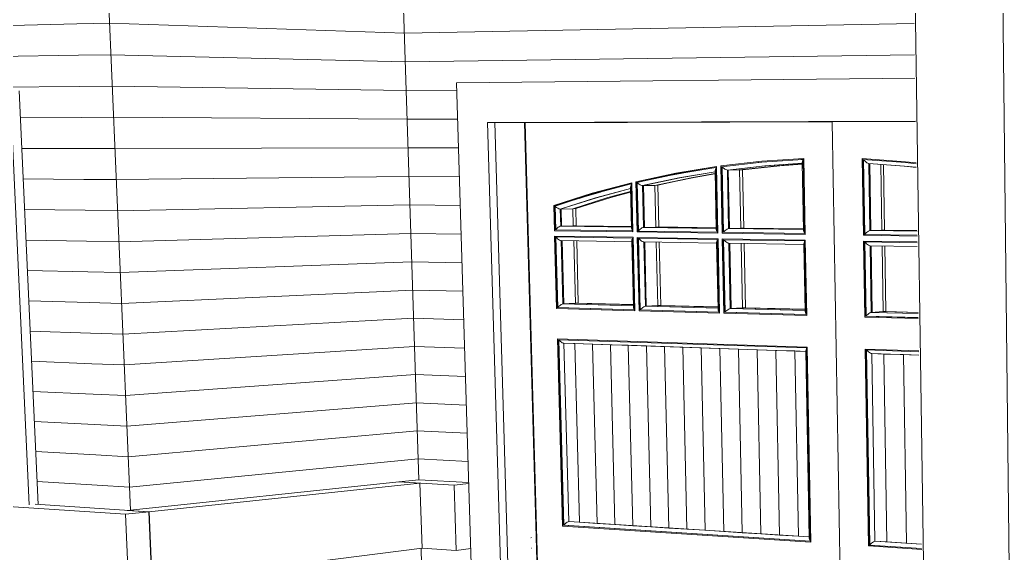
# Model space of a CAD drawing. Header units: inches. Extents: x 205 to 211, y -138 to -29.
# Drawn here: x 205.1005 to 205.4055, y -29.3927 to -29.2281 of the extents above; entities that cross this region are included whole.
import ezdxf

# ---------------------------------------------------------------- set-up
doc = ezdxf.new("R2010")
doc.units = ezdxf.units.IN
doc.header["$MEASUREMENT"] = 0
for name, color, linetype, lineweight in [('A-DOOR', 31, 'Continuous', 13), ('A-DOOR-GLAZ', 31, 'Continuous', 9), ('A-FLOR', 192, 'Continuous', 13), ('A-WALL', 113, 'Continuous', 13), ('A-WALL-PATT', 111, 'Continuous', 13), ('L-SITE-WALL', 31, 'Continuous', 13), ('Q-CASE', 31, 'Continuous', 9)]:
    doc.layers.add(name, color=color, linetype=linetype, lineweight=lineweight)

# ---------------------------------------------------------------- blocks, each defined once
blk = doc.blocks.new('FP_2-Looking North')
at = {"layer": 'A-WALL-PATT', "lineweight": 9}
for p, q in [((205.21908, -29.23227), (205.37623, -29.22933)), ((205.21937, -29.24115), (205.37637, -29.23898)), ((205.21965, -29.25), (205.23518, -29.24987)), ((205.21994, -29.25884), (205.23545, -29.25878)), ((205.22022, -29.26766), (205.23573, -29.26768)), ((205.22051, -29.27647), (205.236, -29.27656)), ((205.22079, -29.28525), (205.23627, -29.28542)), ((205.22108, -29.29402), (205.23654, -29.29427)), ((205.22136, -29.30277), (205.23681, -29.30309)), ((205.22164, -29.31151), (205.23708, -29.3119)), ((205.22192, -29.32022), (205.23735, -29.3207)), ((205.22221, -29.32892), (205.23762, -29.32947)), ((205.22249, -29.3376), (205.23789, -29.33822)), ((205.22277, -29.34627), (205.23816, -29.34696)), ((205.22305, -29.35492), (205.23842, -29.35568)), ((205.22333, -29.36355), (205.23869, -29.36439))]:
    blk.add_line(p, q, dxfattribs=at)
blk = doc.blocks.new('FP_6-Looking North')
at = {"layer": 'A-WALL-PATT', "lineweight": 9}
for p, q in [((205.1282, -29.22922), (205.21908, -29.23227)), ((205.12861, -29.23891), (205.21937, -29.24115)), ((205.12903, -29.24858), (205.21965, -29.25)), ((205.12944, -29.25822), (205.21994, -29.25884)), ((205.12985, -29.26784), (205.22022, -29.26766)), ((205.13026, -29.27745), (205.22051, -29.27647)), ((205.13067, -29.28703), (205.22079, -29.28525)), ((205.13107, -29.29659), (205.22108, -29.29402)), ((205.13148, -29.30613), (205.22136, -29.30277)), ((205.13189, -29.31565), (205.22164, -29.31151)), ((205.13229, -29.32515), (205.22192, -29.32022)), ((205.1327, -29.33462), (205.22221, -29.32892)), ((205.1331, -29.34408), (205.22249, -29.3376)), ((205.1335, -29.35352), (205.22277, -29.34627)), ((205.1339, -29.36294), (205.22305, -29.35492)), ((205.1343, -29.37233), (205.22333, -29.36355))]:
    blk.add_line(p, q, dxfattribs=at)
blk = doc.blocks.new('FP_8-Looking North')
at = {"layer": 'A-WALL-PATT', "lineweight": 9}
for p, q in [((205.11814, -29.22944), (205.1282, -29.22922)), ((205.11856, -29.23907), (205.12861, -29.23891)), ((205.11898, -29.24868), (205.12903, -29.24858)), ((205.1194, -29.25827), (205.12944, -29.25822)), ((205.11982, -29.26783), (205.12985, -29.26784)), ((205.12024, -29.27738), (205.13026, -29.27745)), ((205.12065, -29.2869), (205.13067, -29.28703)), ((205.12107, -29.29641), (205.13107, -29.29659)), ((205.12149, -29.30589), (205.13148, -29.30613)), ((205.1219, -29.31535), (205.13189, -29.31565)), ((205.12231, -29.3248), (205.13229, -29.32515)), ((205.12273, -29.33422), (205.13269, -29.33462)), ((205.12314, -29.34362), (205.1331, -29.34408)), ((205.12355, -29.353), (205.1335, -29.35352)), ((205.12396, -29.36237), (205.1339, -29.36294)), ((205.12437, -29.37171), (205.1343, -29.37233))]:
    blk.add_line(p, q, dxfattribs=at)
blk = doc.blocks.new('FP_30-Looking North')
at = {"layer": 'A-WALL-PATT', "lineweight": 9}
for p, q in [((204.91358, -29.38913), (204.91464, -29.38922)), ((204.91405, -29.38832), (204.91512, -29.3884)), ((204.91719, -29.38761), (204.91778, -29.39634)), ((204.91749, -29.38764), (204.91725, -29.38858)), ((204.9258, -29.38843), (204.92573, -29.38831)), ((204.9258, -29.38832), (204.92621, -29.3945)), ((204.91737, -29.39031), (204.91749, -29.39203)), ((204.91749, -29.39203), (204.91808, -29.39294)), ((204.91826, -29.39552), (204.9179, -29.39806)), ((204.91808, -29.39294), (204.91867, -29.39385)), ((204.91826, -29.39552), (204.93492, -29.39698)), ((204.92088, -29.39489), (204.91867, -29.39385)), ((204.92573, -29.39532), (204.92088, -29.39489)), ((204.92621, -29.3945), (204.92573, -29.39532)), ((204.92621, -29.3945), (204.92681, -29.39541)), ((204.93333, -29.39598), (204.92681, -29.39541)), ((204.93437, -29.3952), (204.93333, -29.39598)), ((204.93437, -29.3952), (204.93476, -29.39454)), ((204.91195, -29.39753), (204.91363, -29.39768)), ((204.91196, -29.39766), (204.91204, -29.39753)), ((204.91736, -29.39801), (204.91204, -29.39753)), ((204.91363, -29.39768), (204.9157, -29.39701)), ((204.9157, -29.39701), (204.9173, -29.39715)), ((204.9173, -29.39715), (204.91778, -29.39634)), ((204.91736, -29.39801), (204.91795, -29.39892)), ((204.9179, -29.39806), (204.91807, -29.40064)), ((204.92326, -29.39854), (204.92488, -29.39868)), ((204.9183, -29.40408), (204.91795, -29.39892)), ((204.91807, -29.40064), (204.91884, -29.40413)), ((204.91241, -29.40424), (204.91251, -29.40439)), ((204.91251, -29.40439), (204.91783, -29.40489)), ((204.91783, -29.40489), (204.9183, -29.40408)), ((204.91943, -29.40504), (204.91884, -29.40413)), ((204.92944, -29.40254), (204.93324, -29.40289)), ((205.09259, -29.40411), (205.09393, -29.40422)), ((205.09322, -29.4032), (205.09456, -29.40331)), ((205.09719, -29.40245), (205.09765, -29.41221)), ((205.09757, -29.40248), (205.09724, -29.40353)), ((205.10804, -29.40346), (205.10795, -29.40333)), ((205.10803, -29.40334), (205.10835, -29.41026)), ((204.91249, -29.40537), (204.91257, -29.40524)), ((204.91257, -29.40524), (204.93244, -29.40712)), ((204.91433, -29.40796), (204.91966, -29.40847)), ((204.91943, -29.40504), (204.93511, -29.40651)), ((204.93244, -29.40712), (204.93304, -29.40804)), ((204.93408, -29.40728), (204.93359, -29.40809)), ((204.93408, -29.40728), (204.93561, -29.40742)), ((204.93551, -29.40585), (204.93511, -29.40651)), ((205.09733, -29.40546), (205.09742, -29.40739)), ((205.09742, -29.40739), (205.09814, -29.40842)), ((204.91812, -29.40918), (204.91865, -29.40923)), ((204.92785, -29.41098), (204.93001, -29.41119)), ((204.93304, -29.40804), (204.93344, -29.41411)), ((204.93359, -29.40809), (204.93399, -29.41416)), ((205.09814, -29.40842), (205.09886, -29.40944)), ((205.10161, -29.41064), (205.09886, -29.40944)), ((205.10771, -29.41117), (205.10161, -29.41064)), ((205.10835, -29.41026), (205.10771, -29.41117)), ((205.10835, -29.41026), (205.10907, -29.41129)), ((204.91309, -29.41294), (204.913, -29.41279)), ((204.91302, -29.41306), (204.91309, -29.41294)), ((204.91309, -29.41294), (204.93296, -29.41492)), ((204.92813, -29.41529), (204.91309, -29.41294)), ((204.92736, -29.41179), (204.9279, -29.41184)), ((205.09077, -29.41352), (205.09238, -29.41366)), ((205.09707, -29.41408), (205.09077, -29.41352)), ((205.09238, -29.41366), (205.09501, -29.41294)), ((205.09501, -29.41294), (205.09702, -29.41312)), ((205.09702, -29.41312), (205.09765, -29.41221)), ((205.09828, -29.41131), (205.09774, -29.41414)), ((205.09828, -29.41131), (205.11794, -29.41303)), ((205.1173, -29.41201), (205.10907, -29.41129)), ((205.11788, -29.41163), (205.1173, -29.41201)), ((204.92024, -29.41706), (204.92078, -29.41711)), ((204.92813, -29.41529), (204.92873, -29.41621)), ((204.92908, -29.42138), (204.92873, -29.41621)), ((204.92927, -29.41627), (204.9289, -29.4188)), ((204.92927, -29.41627), (204.92976, -29.41546)), ((204.93618, -29.4161), (204.92976, -29.41546)), ((204.93344, -29.41411), (204.93296, -29.41492)), ((204.93399, -29.41416), (204.93459, -29.41508)), ((204.93459, -29.41508), (204.93614, -29.4155)), ((205.09707, -29.41408), (205.09779, -29.4151)), ((205.09774, -29.41414), (205.09788, -29.41703)), ((205.09806, -29.42088), (205.09779, -29.4151)), ((205.09788, -29.41703), (205.09873, -29.42094)), ((205.10449, -29.41475), (205.10653, -29.41493)), ((204.9187, -29.41775), (204.92352, -29.41824)), ((204.9289, -29.4188), (204.92913, -29.42224)), ((204.93113, -29.41988), (204.93167, -29.41994)), ((205.11216, -29.4193), (205.11696, -29.41974)), ((204.91352, -29.42047), (204.91362, -29.42062)), ((204.91359, -29.42146), (204.92865, -29.42305)), ((204.91362, -29.42062), (204.92859, -29.42219)), ((204.92375, -29.42168), (204.92643, -29.42196)), ((204.92908, -29.42138), (204.92859, -29.42219)), ((204.92865, -29.42305), (204.92925, -29.42397)), ((204.92913, -29.42225), (204.93008, -29.42833)), ((205.09114, -29.42119), (205.09743, -29.42178)), ((205.09119, -29.42214), (205.1158, -29.42447)), ((205.09743, -29.42178), (205.09806, -29.42088)), ((205.09945, -29.42197), (205.09873, -29.42094)), ((205.09945, -29.42197), (205.11842, -29.42375)), ((204.92953, -29.42827), (204.92925, -29.42397)), ((204.93522, -29.4246), (204.93631, -29.42472)), ((204.93637, -29.42558), (204.93681, -29.42563)), ((205.09293, -29.42517), (205.09963, -29.42582)), ((205.1158, -29.42447), (205.11653, -29.42551)), ((205.11653, -29.42551), (205.11684, -29.43231)), ((205.11786, -29.42467), (205.11722, -29.42557)), ((205.11722, -29.42557), (205.11753, -29.43237)), ((205.11786, -29.42467), (205.11846, -29.42472)), ((204.914, -29.42742), (204.92905, -29.42907)), ((204.91406, -29.42827), (204.92105, -29.42904)), ((204.92105, -29.42904), (204.92117, -29.43075)), ((204.92111, -29.4299), (204.92159, -29.4291)), ((204.92159, -29.4291), (204.9226, -29.42836)), ((204.9226, -29.42836), (204.93393, -29.42961)), ((204.92953, -29.42827), (204.92905, -29.42907)), ((204.93008, -29.42833), (204.93067, -29.42925)), ((204.93067, -29.42925), (204.93709, -29.42995)), ((205.09766, -29.42658), (205.09833, -29.42665)), ((205.10987, -29.42873), (205.1126, -29.42899)), ((204.92117, -29.43075), (204.92111, -29.4299)), ((204.9212, -29.43121), (204.92117, -29.43075)), ((204.92117, -29.43075), (204.9212, -29.43121)), ((204.93393, -29.42961), (204.93714, -29.43079)), ((205.0916, -29.43075), (205.1162, -29.43321)), ((205.11009, -29.43356), (205.0916, -29.43077)), ((205.10923, -29.42963), (205.10992, -29.42969)), ((205.11684, -29.43231), (205.1162, -29.43321)), ((205.11753, -29.43237), (205.11826, -29.43341)), ((205.10008, -29.43542), (205.10075, -29.43549)), ((205.11009, -29.43356), (205.11082, -29.43459)), ((205.11108, -29.44038), (205.11082, -29.43459)), ((205.1115, -29.43466), (205.11095, -29.43749)), ((205.1115, -29.43466), (205.11214, -29.43376)), ((205.1189, -29.43444), (205.11214, -29.43376)), ((205.11826, -29.43341), (205.11886, -29.43357)), ((204.9298, -29.43683), (204.9376, -29.43772)), ((204.92986, -29.43769), (204.93766, -29.43859)), ((205.09811, -29.43617), (205.10417, -29.43679)), ((205.11095, -29.43749), (205.11113, -29.44135)), ((205.09201, -29.43934), (205.11045, -29.44128)), ((205.09206, -29.4403), (205.11049, -29.44224)), ((205.10435, -29.44064), (205.10773, -29.44099)), ((205.11108, -29.44038), (205.11045, -29.44128)), ((205.11113, -29.44135), (205.11211, -29.44817)), ((205.11372, -29.43874), (205.1144, -29.43881)), ((205.11049, -29.44224), (205.11121, -29.44328)), ((205.11143, -29.44809), (205.11121, -29.44328)), ((205.11873, -29.44408), (205.11933, -29.44414)), ((205.09238, -29.44696), (205.1108, -29.44898)), ((205.09242, -29.44792), (205.10071, -29.44883)), ((205.10071, -29.44883), (205.1008, -29.45074)), ((205.10075, -29.44979), (205.10138, -29.4489)), ((205.1008, -29.45074), (205.10075, -29.44979)), ((205.10138, -29.4489), (205.10268, -29.44809)), ((205.10268, -29.44809), (205.11694, -29.44966)), ((205.11143, -29.44809), (205.1108, -29.44898)), ((205.11211, -29.44817), (205.11284, -29.44921)), ((205.11284, -29.44921), (205.11959, -29.44995)), ((205.11694, -29.44966), (205.11962, -29.45057)), ((205.0926, -29.45172), (205.10022, -29.45258)), ((205.09959, -29.45346), (205.09265, -29.45267)), ((205.09287, -29.45175), (205.09687, -29.4522)), ((205.09959, -29.45346), (205.10031, -29.45449)), ((205.10084, -29.4517), (205.10022, -29.45258)), ((205.10084, -29.4517), (205.1008, -29.45074)), ((205.1008, -29.45074), (205.10102, -29.45552)), ((205.09279, -29.45552), (205.09572, -29.45586)), ((205.10031, -29.45449), (205.10045, -29.4575)), ((205.10102, -29.45552), (205.10174, -29.45655)), ((205.10174, -29.45655), (205.11998, -29.45864)), ((205.10111, -29.45743), (205.10101, -29.45757)), ((205.10111, -29.45743), (205.12002, -29.45961))]:
    blk.add_line(p, q, dxfattribs=at)
blk = doc.blocks.new('FP_31-Looking North')
at = {"layer": 'A-WALL-PATT', "lineweight": 9}
for p, q in [((204.91724, -29.23377), (205.11814, -29.22944)), ((204.9178, -29.24225), (205.11856, -29.23907)), ((204.91836, -29.25071), (205.11898, -29.24868)), ((205.1007, -29.25835), (205.1194, -29.25827)), ((205.10113, -29.26781), (205.11982, -29.26783)), ((205.10156, -29.27725), (205.12024, -29.27738)), ((205.102, -29.28667), (205.12065, -29.2869)), ((205.10243, -29.29607), (205.12107, -29.29641)), ((205.10286, -29.30545), (205.12149, -29.30589)), ((205.10329, -29.3148), (205.1219, -29.31535)), ((205.10372, -29.32414), (205.12231, -29.3248)), ((205.10414, -29.33346), (205.12273, -29.33422)), ((205.10457, -29.34276), (205.12314, -29.34362)), ((205.105, -29.35204), (205.12355, -29.353)), ((205.10542, -29.3613), (205.12396, -29.36237)), ((205.10584, -29.37054), (205.12437, -29.37171))]:
    blk.add_line(p, q, dxfattribs=at)

msp = doc.modelspace()

# ---------------------------------------------------------------- linework, layer by layer
at = {"layer": 'A-DOOR'}
for p, q in [((205.37648, -29.24614), (205.23514, -29.24757)), ((205.23514, -29.24757), (205.24114, -29.44365)), ((205.10342, -29.37774), (205.09752, -29.25001)), ((205.10617, -29.37761), (205.10032, -29.25005)), ((205.24469, -29.25985), (205.37668, -29.25942)), ((205.25014, -29.44454), (205.24469, -29.25985)), ((205.24698, -29.25986), (205.24469, -29.25985)), ((205.37667, -29.25944), (205.24698, -29.25986)), ((205.25238, -29.44412), (205.24698, -29.25986))]:
    msp.add_line(p, q, dxfattribs=at)
at = {"layer": 'A-DOOR', "lineweight": 9}
for p, q in [((205.35096, -29.25961), (205.25626, -29.25991)), ((205.25626, -29.25991), (205.26142, -29.44245)), ((205.37662, -29.25953), (205.35096, -29.25961)), ((205.35432, -29.45145), (205.35096, -29.25961)), ((205.35096, -29.25961), (205.35432, -29.45145)), ((205.3131, -29.27404), (205.31506, -29.27375)), ((205.31506, -29.27372), (205.31549, -29.29367)), ((205.31572, -29.29396), (205.31528, -29.2734)), ((205.31528, -29.27343), (205.31572, -29.29396)), ((205.31705, -29.29398), (205.3166, -29.27322)), ((205.31705, -29.29398), (205.3166, -29.27322)), ((205.31701, -29.27347), (205.31683, -29.27347)), ((205.31683, -29.27347), (205.31726, -29.29369)), ((205.31701, -29.27347), (205.3185, -29.27327)), ((205.31744, -29.29369), (205.31701, -29.27347)), ((205.32808, -29.27219), (205.33053, -29.27196)), ((205.34125, -29.27123), (205.34199, -29.27119)), ((205.34214, -29.29314), (205.34175, -29.27213)), ((205.34199, -29.27119), (205.34242, -29.29407)), ((205.34222, -29.27089), (205.34265, -29.29436)), ((205.34265, -29.29436), (205.34222, -29.27089)), ((205.36058, -29.29463), (205.36019, -29.27094)), ((205.36019, -29.27094), (205.36058, -29.29463)), ((205.3608, -29.29434), (205.36042, -29.27124)), ((205.36098, -29.29434), (205.3606, -29.27125)), ((205.36225, -29.27245), (205.36259, -29.29316)), ((205.36259, -29.29316), (205.36225, -29.27245)), ((205.36626, -29.29305), (205.36594, -29.27271)), ((205.36594, -29.27271), (205.36626, -29.29305)), ((205.36681, -29.27277), (205.36713, -29.29302)), ((205.30082, -29.27617), (205.30468, -29.27544)), ((205.31524, -29.29277), (205.31484, -29.27471)), ((205.31865, -29.2745), (205.32242, -29.27446)), ((205.31903, -29.29254), (205.31865, -29.2745)), ((205.31903, -29.29254), (205.31865, -29.2745)), ((205.32242, -29.27446), (205.32332, -29.27445)), ((205.3228, -29.29243), (205.32242, -29.27446)), ((205.32242, -29.27446), (205.3228, -29.29243)), ((205.32332, -29.27445), (205.32369, -29.2924)), ((205.28896, -29.27879), (205.28587, -29.27956)), ((205.28908, -29.29241), (205.28877, -29.27978)), ((205.28896, -29.27875), (205.28932, -29.29328)), ((205.28954, -29.29356), (205.28917, -29.27841)), ((205.28917, -29.27849), (205.28954, -29.29356)), ((205.29083, -29.29358), (205.29045, -29.2781)), ((205.29083, -29.29358), (205.29045, -29.27813)), ((205.29086, -29.27833), (205.29067, -29.27834)), ((205.29067, -29.27834), (205.29104, -29.2933)), ((205.29086, -29.27833), (205.29351, -29.27772)), ((205.29122, -29.2933), (205.29086, -29.27833)), ((205.29248, -29.27927), (205.29631, -29.27921)), ((205.29279, -29.29217), (205.29248, -29.27927)), ((205.29279, -29.29217), (205.29248, -29.27927)), ((205.29631, -29.27921), (205.29722, -29.2792)), ((205.29661, -29.29206), (205.29631, -29.27921)), ((205.29631, -29.27921), (205.29661, -29.29206)), ((205.30283, -29.27795), (205.29722, -29.2792)), ((205.29722, -29.2792), (205.29752, -29.29203)), ((205.26533, -29.2932), (205.26512, -29.28545)), ((205.26533, -29.2932), (205.26512, -29.28553)), ((205.26552, -29.28566), (205.26534, -29.28567)), ((205.26534, -29.28567), (205.26553, -29.29292)), ((205.26924, -29.28442), (205.26552, -29.28566)), ((205.26552, -29.28566), (205.26572, -29.29292)), ((205.26713, -29.28651), (205.27101, -29.28642)), ((205.26727, -29.2918), (205.26713, -29.28651)), ((205.26727, -29.2918), (205.26713, -29.28651)), ((205.27101, -29.28642), (205.27193, -29.2864)), ((205.27115, -29.2917), (205.27101, -29.28642)), ((205.27101, -29.28642), (205.27115, -29.2917)), ((205.27193, -29.2864), (205.27207, -29.29167)), ((205.26727, -29.2918), (205.27115, -29.2917)), ((205.26727, -29.2918), (205.28907, -29.29211)), ((205.28907, -29.29211), (205.26727, -29.2918)), ((205.27115, -29.2917), (205.27207, -29.29167)), ((205.28904, -29.29195), (205.27115, -29.2917)), ((205.27115, -29.2917), (205.28904, -29.29195)), ((205.27207, -29.29167), (205.28903, -29.29191)), ((205.29279, -29.29217), (205.29661, -29.29206)), ((205.29661, -29.29206), (205.29752, -29.29203)), ((205.3152, -29.29232), (205.29661, -29.29206)), ((205.29661, -29.29206), (205.3152, -29.29232)), ((205.29752, -29.29203), (205.31519, -29.29228)), ((205.28954, -29.29356), (205.26533, -29.2932)), ((205.26533, -29.2932), (205.28954, -29.29356)), ((205.26538, -29.29486), (205.28958, -29.29524)), ((205.26599, -29.31719), (205.26538, -29.29486)), ((205.26599, -29.31719), (205.26538, -29.29486)), ((205.26538, -29.29486), (205.28958, -29.29524)), ((205.28932, -29.29328), (205.26553, -29.29292)), ((205.26553, -29.29292), (205.26572, -29.29292)), ((205.31572, -29.29396), (205.29083, -29.29358)), ((205.29083, -29.29358), (205.31572, -29.29396)), ((205.31549, -29.29367), (205.29104, -29.2933)), ((205.29104, -29.2933), (205.29122, -29.2933)), ((205.29279, -29.29217), (205.31523, -29.29249)), ((205.31523, -29.29249), (205.29279, -29.29217)), ((205.34265, -29.29436), (205.31705, -29.29398)), ((205.31705, -29.29398), (205.34265, -29.29436)), ((205.34242, -29.29407), (205.31726, -29.29369)), ((205.31726, -29.29369), (205.31744, -29.29369)), ((205.31903, -29.29254), (205.3228, -29.29243)), ((205.31903, -29.29254), (205.34214, -29.29287)), ((205.34214, -29.29287), (205.31903, -29.29254)), ((205.3228, -29.29243), (205.32369, -29.2924)), ((205.34211, -29.2927), (205.3228, -29.29243)), ((205.3228, -29.29243), (205.34211, -29.2927)), ((205.32369, -29.2924), (205.3421, -29.29266)), ((205.37714, -29.29488), (205.36058, -29.29463)), ((205.36058, -29.29463), (205.37714, -29.29488)), ((205.37713, -29.29459), (205.3608, -29.29434)), ((205.3608, -29.29434), (205.36098, -29.29434)), ((205.36259, -29.29316), (205.36626, -29.29305)), ((205.36259, -29.29316), (205.37711, -29.29337)), ((205.37711, -29.29337), (205.36259, -29.29316)), ((205.36626, -29.29305), (205.36713, -29.29302)), ((205.37709, -29.2932), (205.36626, -29.29305)), ((205.36626, -29.29305), (205.37709, -29.2932)), ((205.36713, -29.29302), (205.37709, -29.29316)), ((205.26559, -29.29514), (205.26619, -29.31692)), ((205.28937, -29.29552), (205.26559, -29.29514)), ((205.26578, -29.29514), (205.26637, -29.31691)), ((205.28919, -29.29659), (205.26737, -29.29623)), ((205.26792, -29.31579), (205.26739, -29.29623)), ((205.28918, -29.29659), (205.26739, -29.29623)), ((205.26792, -29.31579), (205.26739, -29.29623)), ((205.26739, -29.29623), (205.28918, -29.29659)), ((205.27179, -29.31559), (205.27127, -29.29627)), ((205.27127, -29.29627), (205.27179, -29.31559)), ((205.27219, -29.29628), (205.2727, -29.31554)), ((205.28968, -29.3167), (205.28918, -29.29634)), ((205.28991, -29.31758), (205.28937, -29.29552)), ((205.28958, -29.29524), (205.29013, -29.31787)), ((205.28958, -29.29524), (205.29013, -29.31787)), ((205.29142, -29.3179), (205.29087, -29.29526)), ((205.29087, -29.29526), (205.31576, -29.29566)), ((205.29142, -29.3179), (205.29087, -29.29526)), ((205.29087, -29.29526), (205.31576, -29.29566)), ((205.29109, -29.29555), (205.29163, -29.31763)), ((205.31554, -29.29594), (205.29109, -29.29555)), ((205.29128, -29.29555), (205.29181, -29.31762)), ((205.31533, -29.29703), (205.29288, -29.29665)), ((205.29338, -29.31649), (205.2929, -29.29665)), ((205.31533, -29.29703), (205.2929, -29.29665)), ((205.29338, -29.31649), (205.2929, -29.29665)), ((205.2929, -29.29665), (205.31533, -29.29703)), ((205.29719, -29.31628), (205.29672, -29.2967)), ((205.29672, -29.2967), (205.29719, -29.31628)), ((205.29763, -29.29671), (205.29809, -29.31623)), ((205.31577, -29.3174), (205.31532, -29.29679)), ((205.31602, -29.31832), (205.31554, -29.29594)), ((205.31576, -29.29566), (205.31625, -29.3186)), ((205.31576, -29.29566), (205.31625, -29.3186)), ((205.31758, -29.31864), (205.31708, -29.29568)), ((205.31708, -29.29568), (205.34268, -29.29609)), ((205.31758, -29.31864), (205.31708, -29.29568)), ((205.31708, -29.29568), (205.34268, -29.29609)), ((205.31731, -29.29597), (205.31779, -29.31837)), ((205.34246, -29.29637), (205.31731, -29.29597)), ((205.31749, -29.29597), (205.31797, -29.31835)), ((205.34222, -29.29748), (205.3191, -29.29709)), ((205.31955, -29.31721), (205.31912, -29.29709)), ((205.34221, -29.29747), (205.31912, -29.29709)), ((205.31955, -29.31721), (205.31912, -29.29709)), ((205.31912, -29.29709), (205.34221, -29.29747)), ((205.32331, -29.31699), (205.32289, -29.29713)), ((205.32289, -29.29713), (205.32331, -29.31699)), ((205.32379, -29.29714), (205.3242, -29.31694)), ((205.34222, -29.29746), (205.34221, -29.29725)), ((205.3426, -29.31812), (205.34222, -29.29748)), ((205.34288, -29.31907), (205.34246, -29.29637)), ((205.34268, -29.29609), (205.34311, -29.31936)), ((205.34268, -29.29609), (205.34311, -29.31936)), ((205.3606, -29.29638), (205.37716, -29.29664)), ((205.36099, -29.31987), (205.3606, -29.29638)), ((205.36099, -29.31987), (205.3606, -29.29638)), ((205.3606, -29.29638), (205.37716, -29.29664)), ((205.36084, -29.29667), (205.36122, -29.31958)), ((205.37717, -29.29693), (205.36084, -29.29667)), ((205.36102, -29.29667), (205.36139, -29.31957)), ((205.37718, -29.29806), (205.36265, -29.29782)), ((205.363, -29.3184), (205.36267, -29.29782)), ((205.37718, -29.29806), (205.36267, -29.29782)), ((205.363, -29.3184), (205.36267, -29.29782)), ((205.36267, -29.29782), (205.37718, -29.29806)), ((205.36666, -29.31817), (205.36634, -29.29786)), ((205.36634, -29.29786), (205.36666, -29.31817)), ((205.3672, -29.29787), (205.36752, -29.31812)), ((205.26792, -29.31579), (205.27179, -29.31559)), ((205.28967, -29.31639), (205.26792, -29.31579)), ((205.28967, -29.31639), (205.26792, -29.31579)), ((205.27179, -29.31559), (205.2727, -29.31554)), ((205.28963, -29.31607), (205.27179, -29.31559)), ((205.27179, -29.31559), (205.28963, -29.31607)), ((205.2727, -29.31554), (205.28963, -29.316)), ((205.29719, -29.31628), (205.29338, -29.31649)), ((205.29809, -29.31623), (205.29719, -29.31628)), ((205.31573, -29.31678), (205.29719, -29.31628)), ((205.29719, -29.31628), (205.31573, -29.31678)), ((205.29809, -29.31623), (205.31572, -29.31671)), ((205.29013, -29.31787), (205.26599, -29.31719)), ((205.29013, -29.31787), (205.26599, -29.31719)), ((205.26637, -29.31691), (205.26619, -29.31692)), ((205.26619, -29.31692), (205.28991, -29.31758)), ((205.26637, -29.31691), (205.28991, -29.31757)), ((205.31625, -29.3186), (205.29142, -29.3179)), ((205.31625, -29.3186), (205.29142, -29.3179)), ((205.29181, -29.31762), (205.29163, -29.31763)), ((205.29163, -29.31763), (205.31602, -29.31832)), ((205.29181, -29.31762), (205.31602, -29.3183)), ((205.31576, -29.3171), (205.29338, -29.31649)), ((205.31576, -29.3171), (205.29338, -29.31649)), ((205.34311, -29.31936), (205.31758, -29.31864)), ((205.34311, -29.31936), (205.31758, -29.31864)), ((205.31797, -29.31835), (205.31779, -29.31837)), ((205.31779, -29.31837), (205.34288, -29.31907)), ((205.31797, -29.31835), (205.34288, -29.31905)), ((205.31955, -29.31721), (205.32331, -29.31699)), ((205.3426, -29.31784), (205.31955, -29.31721)), ((205.3426, -29.31784), (205.31955, -29.31721)), ((205.32331, -29.31699), (205.3242, -29.31694)), ((205.34257, -29.31751), (205.32331, -29.31699)), ((205.32331, -29.31699), (205.34257, -29.31751)), ((205.3242, -29.31694), (205.34257, -29.31744)), ((205.36666, -29.31817), (205.363, -29.3184)), ((205.37748, -29.31879), (205.363, -29.3184)), ((205.37748, -29.31879), (205.363, -29.3184)), ((205.36752, -29.31812), (205.36666, -29.31817)), ((205.37746, -29.31846), (205.36666, -29.31817)), ((205.36666, -29.31817), (205.37746, -29.31846)), ((205.36752, -29.31812), (205.37745, -29.31839)), ((205.37751, -29.32033), (205.36099, -29.31987)), ((205.37751, -29.32033), (205.36099, -29.31987)), ((205.36122, -29.31958), (205.36139, -29.31957)), ((205.36122, -29.31958), (205.37751, -29.32004)), ((205.36139, -29.31957), (205.37751, -29.32002)), ((205.26782, -29.38432), (205.26624, -29.32653)), ((205.26624, -29.32653), (205.34329, -29.32909)), ((205.26782, -29.38432), (205.26624, -29.32653)), ((205.26624, -29.32653), (205.34329, -29.32909)), ((205.26646, -29.32681), (205.26802, -29.38406)), ((205.34307, -29.32937), (205.26646, -29.32681)), ((205.26664, -29.32682), (205.26821, -29.38404)), ((205.34284, -29.33041), (205.2682, -29.32788)), ((205.2716, -29.32799), (205.26825, -29.32788)), ((205.26825, -29.32788), (205.26974, -29.38292)), ((205.26974, -29.38292), (205.26825, -29.32788)), ((205.34283, -29.33041), (205.26825, -29.32788)), ((205.26974, -29.38292), (205.26825, -29.32788)), ((205.26825, -29.32788), (205.34283, -29.33041)), ((205.27707, -29.32818), (205.2716, -29.32799)), ((205.2716, -29.32799), (205.27307, -29.38313)), ((205.27307, -29.38313), (205.2716, -29.32799)), ((205.27851, -29.38348), (205.27707, -29.32818)), ((205.28257, -29.32836), (205.27707, -29.32818)), ((205.27707, -29.32818), (205.27851, -29.38348)), ((205.28398, -29.38383), (205.28257, -29.32836)), ((205.2881, -29.32855), (205.28257, -29.32836)), ((205.28257, -29.32836), (205.28398, -29.38383)), ((205.28949, -29.38418), (205.2881, -29.32855)), ((205.29367, -29.32874), (205.2881, -29.32855)), ((205.2881, -29.32855), (205.28949, -29.38418)), ((205.29502, -29.38454), (205.29367, -29.32874)), ((205.29928, -29.32893), (205.29367, -29.32874)), ((205.29367, -29.32874), (205.29502, -29.38454)), ((205.30059, -29.3849), (205.29928, -29.32893)), ((205.30491, -29.32912), (205.29928, -29.32893)), ((205.29928, -29.32893), (205.30059, -29.3849)), ((205.3062, -29.38525), (205.30491, -29.32912)), ((205.31058, -29.32931), (205.30491, -29.32912)), ((205.30491, -29.32912), (205.3062, -29.38525)), ((205.31183, -29.38561), (205.31058, -29.32931)), ((205.31629, -29.32951), (205.31058, -29.32931)), ((205.31058, -29.32931), (205.31183, -29.38561)), ((205.31751, -29.38598), (205.31629, -29.32951)), ((205.32203, -29.3297), (205.31629, -29.32951)), ((205.31629, -29.32951), (205.31751, -29.38598)), ((205.32321, -29.38634), (205.32203, -29.3297)), ((205.3278, -29.3299), (205.32203, -29.3297)), ((205.32203, -29.3297), (205.32321, -29.38634)), ((205.32895, -29.38671), (205.3278, -29.3299)), ((205.33361, -29.3301), (205.3278, -29.3299)), ((205.3278, -29.3299), (205.32895, -29.38671)), ((205.33473, -29.38708), (205.33361, -29.3301)), ((205.33946, -29.3303), (205.33361, -29.3301)), ((205.33361, -29.3301), (205.33473, -29.38708)), ((205.34054, -29.38745), (205.33946, -29.3303)), ((205.33946, -29.3303), (205.34054, -29.38745)), ((205.34283, -29.33041), (205.33946, -29.3303)), ((205.3439, -29.388), (205.34283, -29.33021)), ((205.34418, -29.38899), (205.34307, -29.32937)), ((205.34329, -29.32909), (205.34441, -29.38929)), ((205.34329, -29.32909), (205.34441, -29.38929)), ((205.36215, -29.39044), (205.36115, -29.32969)), ((205.36115, -29.32969), (205.37765, -29.33024)), ((205.36215, -29.39044), (205.36115, -29.32969)), ((205.36115, -29.32969), (205.37765, -29.33024)), ((205.36139, -29.32998), (205.36238, -29.39017)), ((205.37766, -29.33053), (205.36139, -29.32998)), ((205.36156, -29.32999), (205.36255, -29.39014)), ((205.37767, -29.3316), (205.36316, -29.3311)), ((205.36691, -29.33123), (205.36321, -29.3311)), ((205.36321, -29.3311), (205.36415, -29.38896)), ((205.36415, -29.38896), (205.36321, -29.3311)), ((205.37767, -29.33159), (205.36321, -29.3311)), ((205.36321, -29.3311), (205.37767, -29.33159)), ((205.36415, -29.38896), (205.36321, -29.3311)), ((205.37297, -29.33143), (205.36691, -29.33123)), ((205.36691, -29.33123), (205.36783, -29.3892)), ((205.36783, -29.3892), (205.36691, -29.33123)), ((205.37767, -29.33159), (205.37297, -29.33143)), ((205.37297, -29.33143), (205.37385, -29.38958)), ((205.37385, -29.38958), (205.37297, -29.33143)), ((205.26974, -29.38292), (205.27307, -29.38313)), ((205.3439, -29.38767), (205.26974, -29.38292)), ((205.3439, -29.38767), (205.26974, -29.38292)), ((205.27307, -29.38313), (205.27851, -29.38348)), ((205.27851, -29.38348), (205.28398, -29.38383)), ((205.34441, -29.38929), (205.26782, -29.38432)), ((205.34441, -29.38929), (205.26782, -29.38432)), ((205.26821, -29.38404), (205.26802, -29.38406)), ((205.26802, -29.38406), (205.34418, -29.38899)), ((205.26821, -29.38404), (205.34418, -29.38895)), ((205.28398, -29.38383), (205.28949, -29.38418)), ((205.28949, -29.38418), (205.29502, -29.38454)), ((205.29502, -29.38454), (205.30059, -29.3849)), ((205.30059, -29.3849), (205.3062, -29.38525)), ((205.3062, -29.38525), (205.31183, -29.38561)), ((205.31183, -29.38561), (205.31751, -29.38598)), ((205.31751, -29.38598), (205.32321, -29.38634)), ((205.32321, -29.38634), (205.32895, -29.38671)), ((205.32895, -29.38671), (205.33473, -29.38708)), ((205.33473, -29.38708), (205.34054, -29.38745)), ((205.34054, -29.38745), (205.3439, -29.38767)), ((205.36415, -29.38896), (205.36783, -29.3892)), ((205.37852, -29.38988), (205.36415, -29.38896)), ((205.37852, -29.38988), (205.36415, -29.38896)), ((205.36783, -29.3892), (205.37385, -29.38958)), ((205.37385, -29.38958), (205.37852, -29.38988)), ((205.37855, -29.3915), (205.36215, -29.39044)), ((205.37855, -29.3915), (205.36215, -29.39044)), ((205.36238, -29.39017), (205.36255, -29.39014)), ((205.36238, -29.39017), (205.37854, -29.39121)), ((205.36255, -29.39014), (205.37854, -29.39118))]:
    msp.add_line(p, q, dxfattribs=at)
for points in [[(205.31528, -29.2734, 0), (205.30274, -29.27548, 0), (205.29045, -29.2781, 0)], [(205.29045, -29.27813, 0), (205.30274, -29.27551, 0), (205.31528, -29.27343, 0)], [(205.31506, -29.27372, 0), (205.30274, -29.27577, 0), (205.29067, -29.27834, 0)], [(205.3166, -29.27322, 0), (205.3293, -29.27177, 0), (205.34222, -29.27089, 0)], [(205.34222, -29.27089, 0), (205.3293, -29.27177, 0), (205.3166, -29.27322, 0)], [(205.34199, -29.27119, 0), (205.3293, -29.27206, 0), (205.31683, -29.27347, 0)], [(205.31865, -29.2745, 0), (205.31843, -29.27446, 0), (205.31817, -29.27437, 0), (205.31791, -29.27423, 0), (205.31766, -29.27406, 0), (205.31742, -29.27387, 0), (205.3172, -29.27367, 0), (205.31701, -29.27347, 0)], [(205.34175, -29.2724, 0), (205.33023, -29.2732, 0), (205.31865, -29.2745, 0)], [(205.31865, -29.2745, 0), (205.33023, -29.2732, 0), (205.34175, -29.2724, 0)], [(205.32242, -29.27446, 0), (205.33398, -29.27317, 0), (205.34173, -29.27258, 0)], [(205.34173, -29.27258, 0), (205.33398, -29.27317, 0), (205.32242, -29.27446, 0)], [(205.34172, -29.27263, 0), (205.33487, -29.27316, 0), (205.32332, -29.27445, 0)], [(205.34175, -29.27217, 0), (205.34185, -29.27171, 0), (205.34198, -29.27147, 0)], [(205.36019, -29.27094, 0), (205.37356, -29.27191, 0), (205.37681, -29.27224, 0)], [(205.37681, -29.27224, 0), (205.37356, -29.27191, 0), (205.36019, -29.27094, 0)], [(205.37682, -29.27253, 0), (205.37357, -29.27221, 0), (205.36042, -29.27124, 0)], [(205.36061, -29.27125, 0), (205.36109, -29.27177, 0), (205.36168, -29.27224, 0), (205.36225, -29.27245, 0)], [(205.37683, -29.27368, 0), (205.37328, -29.27327, 0), (205.36223, -29.27246, 0)], [(205.37683, -29.27362, 0), (205.37446, -29.27338, 0), (205.36225, -29.27245, 0)], [(205.36225, -29.27245, 0), (205.37446, -29.27338, 0), (205.37683, -29.27362, 0)], [(205.31485, -29.27503, 0), (205.30369, -29.2769, 0), (205.29248, -29.27927, 0)], [(205.29248, -29.27927, 0), (205.30369, -29.2769, 0), (205.31485, -29.27503, 0)], [(205.29631, -29.27921, 0), (205.3075, -29.27685, 0), (205.31483, -29.27557, 0)], [(205.31483, -29.27557, 0), (205.3075, -29.27685, 0), (205.29631, -29.27921, 0)], [(205.31482, -29.27571, 0), (205.3084, -29.27684, 0), (205.30283, -29.27795, 0)], [(205.31485, -29.27476, 0), (205.31494, -29.27427, 0), (205.31504, -29.27404, 0)], [(205.28917, -29.27841, 0), (205.277, -29.28167, 0), (205.26512, -29.28545, 0)], [(205.26512, -29.28553, 0), (205.277, -29.28175, 0), (205.28917, -29.27849, 0)], [(205.28896, -29.27875, 0), (205.27701, -29.28195, 0), (205.26534, -29.28567, 0)], [(205.28878, -29.27984, 0), (205.28886, -29.27932, 0), (205.28894, -29.27911, 0)], [(205.29248, -29.27927, 0), (205.29226, -29.27924, 0), (205.29201, -29.27915, 0), (205.29175, -29.27903, 0), (205.2915, -29.27887, 0), (205.29126, -29.2787, 0), (205.29105, -29.27852, 0), (205.29086, -29.27833, 0)], [(205.28878, -29.28016, 0), (205.27797, -29.28308, 0), (205.26713, -29.28651, 0)], [(205.26713, -29.28651, 0), (205.27797, -29.28308, 0), (205.28878, -29.28016, 0)], [(205.27101, -29.28642, 0), (205.28183, -29.28301, 0), (205.28876, -29.28108, 0)], [(205.28876, -29.28108, 0), (205.28183, -29.28301, 0), (205.27101, -29.28642, 0)], [(205.28876, -29.28131, 0), (205.28275, -29.28299, 0), (205.27193, -29.2864, 0)], [(205.27973, -29.28122, 0), (205.27956, -29.28127, 0), (205.27484, -29.28265, 0), (205.27292, -29.28324, 0)], [(205.26713, -29.28651, 0), (205.26691, -29.28649, 0), (205.26667, -29.28641, 0), (205.26641, -29.2863, 0), (205.26616, -29.28616, 0), (205.26592, -29.286, 0), (205.26571, -29.28584, 0), (205.26552, -29.28566, 0)], [(205.26572, -29.29292, 0), (205.26595, -29.29263, 0), (205.26622, -29.29237, 0), (205.26651, -29.29214, 0), (205.26679, -29.29196, 0), (205.26705, -29.29185, 0), (205.26727, -29.2918, 0)], [(205.28908, -29.29241, 0), (205.28909, -29.29247, 0), (205.28915, -29.2927, 0), (205.28929, -29.29298, 0)], [(205.29122, -29.2933, 0), (205.29146, -29.29301, 0), (205.29174, -29.29274, 0), (205.29203, -29.29251, 0), (205.29231, -29.29233, 0), (205.29257, -29.29221, 0), (205.29279, -29.29217, 0)], [(205.31524, -29.29272, 0), (205.31524, -29.29284, 0), (205.31531, -29.29309, 0), (205.31546, -29.29336, 0)], [(205.31744, -29.29369, 0), (205.31769, -29.2934, 0), (205.31797, -29.29312, 0), (205.31826, -29.29289, 0), (205.31855, -29.2927, 0), (205.31881, -29.29259, 0), (205.31903, -29.29254, 0)], [(205.34214, -29.29307, 0), (205.34215, -29.29323, 0), (205.34223, -29.29348, 0), (205.34238, -29.29376, 0)], [(205.36098, -29.29434, 0), (205.36124, -29.29404, 0), (205.36153, -29.29376, 0), (205.36183, -29.29352, 0), (205.36212, -29.29333, 0), (205.36238, -29.29321, 0), (205.36259, -29.29316, 0)], [(205.26739, -29.29623, 0), (205.26717, -29.29619, 0), (205.2669, -29.29609, 0), (205.26661, -29.29591, 0), (205.26631, -29.29569, 0), (205.26603, -29.29542, 0), (205.26579, -29.29514, 0)], [(205.28936, -29.2958, 0), (205.28924, -29.29606, 0), (205.28918, -29.29629, 0), (205.28918, -29.29634, 0)], [(205.2929, -29.29665, 0), (205.29268, -29.29662, 0), (205.29241, -29.29651, 0), (205.29212, -29.29634, 0), (205.29182, -29.2961, 0), (205.29153, -29.29583, 0), (205.29128, -29.29555, 0)], [(205.31552, -29.29622, 0), (205.31539, -29.29649, 0), (205.31533, -29.29672, 0), (205.31532, -29.29679, 0)], [(205.31912, -29.29709, 0), (205.31891, -29.29706, 0), (205.31864, -29.29695, 0), (205.31835, -29.29677, 0), (205.31804, -29.29654, 0), (205.31775, -29.29626, 0), (205.3175, -29.29597, 0)], [(205.34246, -29.29661, 0), (205.34243, -29.29666, 0), (205.34229, -29.29693, 0), (205.34222, -29.29716, 0), (205.34221, -29.29728, 0)], [(205.36267, -29.29782, 0), (205.36245, -29.29778, 0), (205.36219, -29.29767, 0), (205.36189, -29.29749, 0), (205.36158, -29.29725, 0), (205.36129, -29.29697, 0), (205.36102, -29.29667, 0)], [(205.26792, -29.31579, 0), (205.2677, -29.31584, 0), (205.26744, -29.31596, 0), (205.26716, -29.31614, 0), (205.26688, -29.31637, 0), (205.26661, -29.31663, 0), (205.26637, -29.31691, 0)], [(205.28968, -29.3167, 0), (205.28968, -29.31676, 0), (205.28975, -29.317, 0), (205.28989, -29.31728, 0)], [(205.29338, -29.31649, 0), (205.29316, -29.31654, 0), (205.2929, -29.31666, 0), (205.29262, -29.31684, 0), (205.29233, -29.31707, 0), (205.29205, -29.31734, 0), (205.29181, -29.31762, 0)], [(205.31577, -29.3174, 0), (205.31577, -29.31748, 0), (205.31585, -29.31772, 0), (205.31599, -29.31801, 0)], [(205.31955, -29.31721, 0), (205.31934, -29.31726, 0), (205.31908, -29.31738, 0), (205.31879, -29.31756, 0), (205.3185, -29.3178, 0), (205.31822, -29.31807, 0), (205.31797, -29.31835, 0)], [(205.3426, -29.31805, 0), (205.34261, -29.31822, 0), (205.34269, -29.31847, 0), (205.34284, -29.31875, 0)], [(205.36139, -29.31957, 0), (205.36165, -29.31928, 0), (205.36194, -29.319, 0), (205.36224, -29.31876, 0), (205.36253, -29.31857, 0), (205.36279, -29.31845, 0), (205.363, -29.3184, 0)], [(205.26825, -29.32788, 0), (205.26803, -29.32785, 0), (205.26776, -29.32775, 0), (205.26747, -29.32758, 0), (205.26718, -29.32735, 0), (205.26689, -29.32709, 0), (205.26666, -29.32682, 0)], [(205.34304, -29.32964, 0), (205.3429, -29.32991, 0), (205.34283, -29.33013, 0), (205.34283, -29.33027, 0)], [(205.36321, -29.3311, 0), (205.36299, -29.33108, 0), (205.36273, -29.33097, 0), (205.36244, -29.33079, 0), (205.36213, -29.33056, 0), (205.36183, -29.33028, 0), (205.36158, -29.32999, 0)], [(205.26974, -29.38292, 0), (205.26952, -29.38298, 0), (205.26927, -29.3831, 0), (205.26899, -29.38329, 0), (205.2687, -29.38351, 0), (205.26844, -29.38377, 0), (205.26821, -29.38404, 0)], [(205.3439, -29.38792, 0), (205.34391, -29.3881, 0), (205.34399, -29.38836, 0), (205.34414, -29.38866, 0), (205.34417, -29.3887, 0)], [(205.36255, -29.39014, 0), (205.36281, -29.38986, 0), (205.3631, -29.38959, 0), (205.36339, -29.38935, 0), (205.36368, -29.38916, 0), (205.36394, -29.38902, 0), (205.36415, -29.38896, 0)]]:
    msp.add_polyline3d(points, dxfattribs=at)
at = {"layer": 'A-DOOR-GLAZ'}
for p, q in [((205.31892, -29.27449), (205.33021, -29.27323)), ((205.36225, -29.27245), (205.36259, -29.29316)), ((205.36285, -29.29316), (205.36252, -29.27247)), ((205.31892, -29.27449), (205.31865, -29.2745)), ((205.31865, -29.2745), (205.31903, -29.29254)), ((205.3193, -29.29253), (205.31892, -29.27449)), ((205.29275, -29.27926), (205.29248, -29.27927)), ((205.29248, -29.27927), (205.29279, -29.29217)), ((205.29306, -29.29216), (205.29275, -29.27926)), ((205.26741, -29.2865), (205.26713, -29.28651)), ((205.26713, -29.28651), (205.26727, -29.2918)), ((205.26755, -29.2918), (205.26741, -29.2865)), ((205.26727, -29.2918), (205.28907, -29.29211)), ((205.26755, -29.2918), (205.26727, -29.2918)), ((205.28907, -29.2921), (205.26755, -29.2918)), ((205.29306, -29.29216), (205.29279, -29.29217)), ((205.29279, -29.29217), (205.31523, -29.29249)), ((205.31523, -29.29248), (205.29306, -29.29216)), ((205.3193, -29.29253), (205.31903, -29.29254)), ((205.31903, -29.29254), (205.34214, -29.29287)), ((205.34214, -29.29286), (205.3193, -29.29253)), ((205.36259, -29.29316), (205.37711, -29.29337)), ((205.36285, -29.29316), (205.36259, -29.29316)), ((205.37711, -29.29336), (205.36285, -29.29316)), ((205.28918, -29.29659), (205.26739, -29.29623)), ((205.26739, -29.29623), (205.26792, -29.31579)), ((205.2682, -29.31578), (205.26767, -29.29623)), ((205.2929, -29.29665), (205.29338, -29.31649)), ((205.31533, -29.29703), (205.2929, -29.29665)), ((205.29365, -29.31647), (205.29317, -29.29665)), ((205.34221, -29.29747), (205.31912, -29.29709)), ((205.31912, -29.29709), (205.31955, -29.31721)), ((205.31982, -29.31719), (205.31939, -29.29709)), ((205.37718, -29.29806), (205.36267, -29.29782)), ((205.36267, -29.29782), (205.363, -29.3184)), ((205.36326, -29.31838), (205.36293, -29.29782)), ((205.2682, -29.31578), (205.26792, -29.31579)), ((205.26792, -29.31579), (205.28967, -29.31639)), ((205.28967, -29.31637), (205.2682, -29.31578)), ((205.29365, -29.31647), (205.29338, -29.31649)), ((205.29338, -29.31649), (205.31576, -29.3171)), ((205.31576, -29.31708), (205.29365, -29.31647)), ((205.31982, -29.31719), (205.31955, -29.31721)), ((205.31955, -29.31721), (205.3426, -29.31784)), ((205.3426, -29.31781), (205.31982, -29.31719)), ((205.36326, -29.31838), (205.363, -29.3184)), ((205.363, -29.3184), (205.37748, -29.31879)), ((205.37748, -29.31877), (205.36326, -29.31838))]:
    msp.add_line(p, q, dxfattribs=at)
for points in [[(205.34175, -29.2724, 0), (205.33023, -29.2732, 0), (205.31865, -29.2745, 0)], [(205.33024, -29.27322, 0), (205.3305, -29.2732, 0), (205.34175, -29.27241, 0)], [(205.37683, -29.27362, 0), (205.37446, -29.27338, 0), (205.36225, -29.27245, 0)], [(205.31485, -29.27503, 0), (205.30369, -29.2769, 0), (205.29248, -29.27927, 0)], [(205.29275, -29.27926, 0), (205.30396, -29.2769, 0), (205.31485, -29.27506, 0)], [(205.28878, -29.28016, 0), (205.27797, -29.28308, 0), (205.26713, -29.28651, 0)], [(205.26741, -29.2865, 0), (205.27825, -29.28307, 0), (205.28878, -29.28022, 0)]]:
    msp.add_polyline3d(points, dxfattribs=at)
at = {"layer": 'A-FLOR'}
msp.add_line((205.2584, -29.39109), (205.25822, -29.39112), dxfattribs=at)
at = {"layer": 'A-WALL'}
for p, q in [((205.11488, -28.91679), (205.1346, -29.37937)), ((205.22354, -29.37001), (205.21138, -28.99436)), ((205.24698, -29.25986), (205.37667, -29.25944)), ((205.25109, -29.39987), (205.24698, -29.25986)), ((205.24698, -29.25986), (205.25607, -29.25991)), ((205.37662, -29.25953), (205.25607, -29.25991)), ((205.25607, -29.25991), (205.25999, -29.39863)), ((205.13361, -29.37947), (205.2174, -29.37065)), ((205.22388, -29.37103), (205.14029, -29.37992)), ((205.22354, -29.37001), (205.2174, -29.37065)), ((205.23442, -29.37166), (205.2174, -29.37065)), ((205.22388, -29.37103), (205.2174, -29.37065)), ((205.22354, -29.37001), (205.23889, -29.3709)), ((205.22453, -29.39109), (205.22388, -29.37103)), ((205.23442, -29.37166), (205.23891, -29.37117)), ((205.23505, -29.39183), (205.23442, -29.37166)), ((205.1331, -29.38068), (205.09296, -29.37796)), ((205.10525, -29.37755), (205.14038, -29.37991)), ((205.1331, -29.38068), (205.14038, -29.37991)), ((205.13361, -29.37947), (205.14029, -29.37992)), ((205.14029, -29.37992), (205.1412, -29.40164)), ((205.14038, -29.37991), (205.1413, -29.40163)), ((205.13404, -29.40255), (205.1331, -29.38068)), ((205.25809, -29.38788), (205.25828, -29.38785)), ((205.1412, -29.40164), (205.22453, -29.39109)), ((205.22438, -29.39612), (205.22422, -29.39111)), ((205.22453, -29.39109), (205.23505, -29.39183)), ((205.23953, -29.39125), (205.23505, -29.39183))]:
    msp.add_line(p, q, dxfattribs=at)
at = {"layer": 'Q-CASE'}
for p, q in [((205.40554, -29.39721), (205.40313, -29.18756)), ((205.37909, -29.39545), (205.37609, -29.18864))]:
    msp.add_line(p, q, dxfattribs=at)

# ---------------------------------------------------------------- block references
at = {"layer": 'A-WALL', "lineweight": 9}
for name in ['FP_31-Looking North', 'FP_8-Looking North', 'FP_6-Looking North', 'FP_2-Looking North']:
    msp.add_blockref(name, (0, 0), dxfattribs=at)
at = {"layer": 'L-SITE-WALL', "lineweight": 9}
msp.add_blockref('FP_30-Looking North', (0, 0), dxfattribs=at)

doc.saveas('drawing.dxf')
